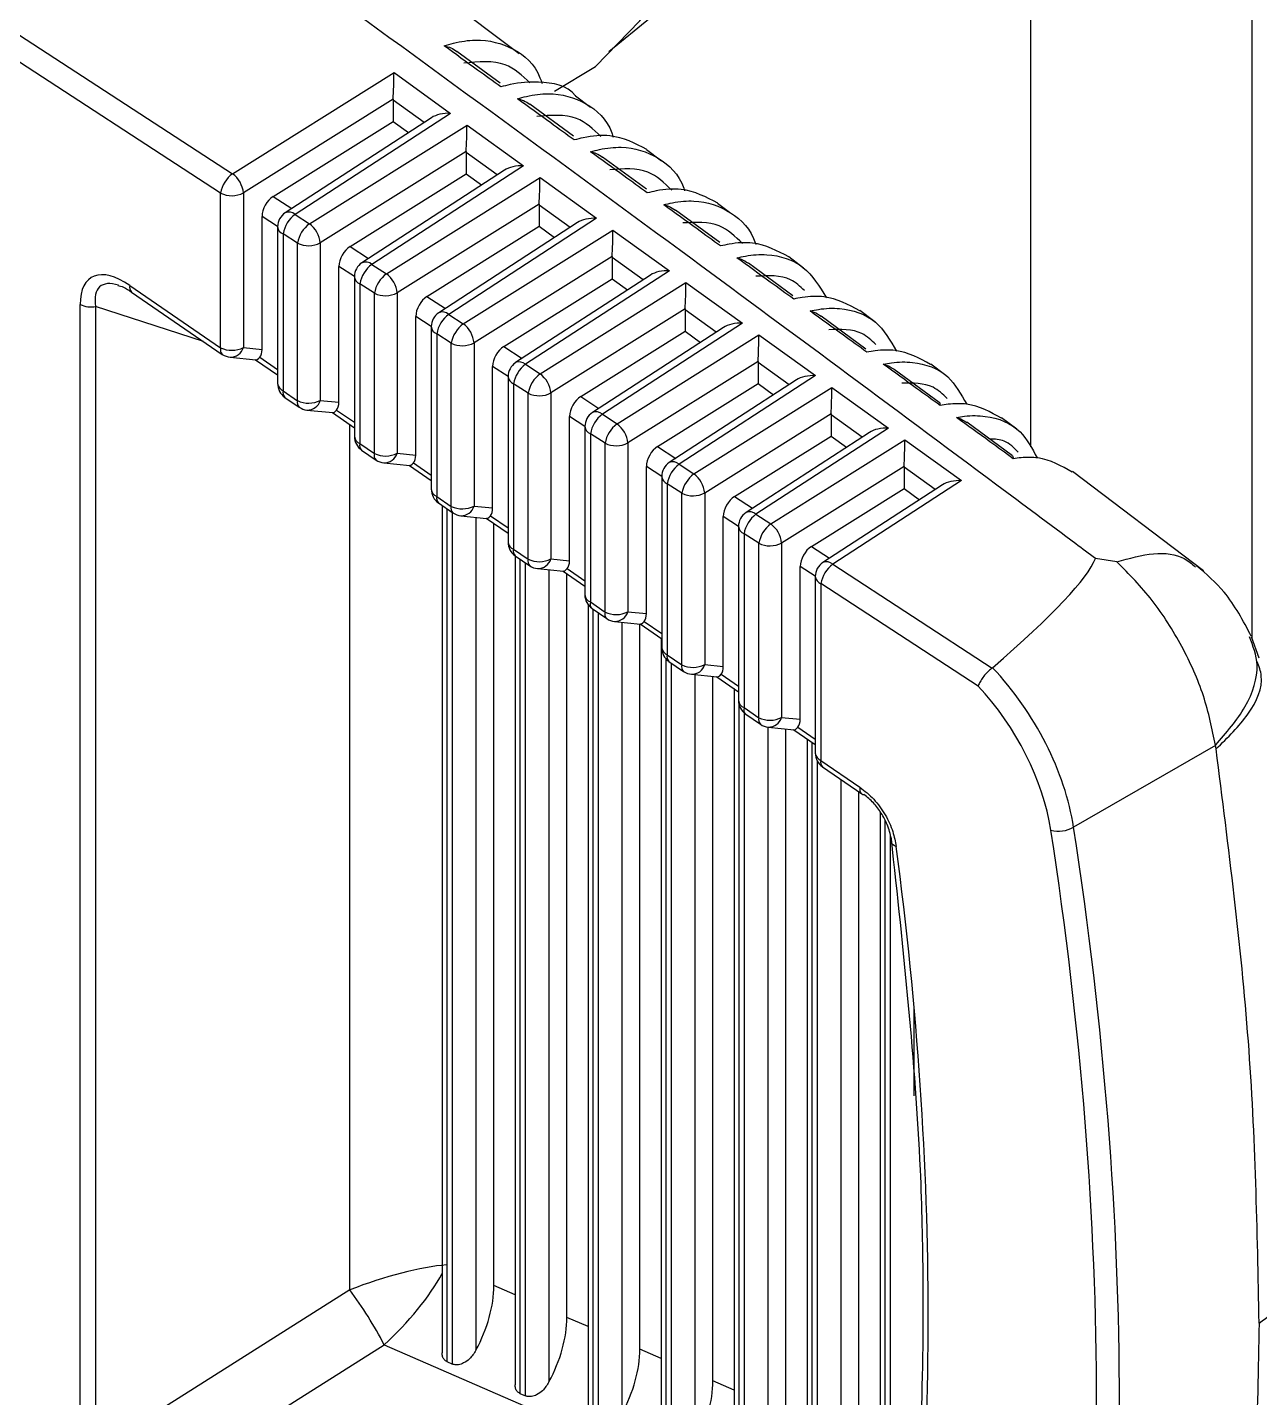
# Model space of a CAD drawing. Extents: x 17.3 to 113.1, y 4.8 to 84.5.
# Drawn here: x 83.837 to 84.577, y 64.13 to 64.953 of the extents above; entities that cross this region are included whole.
import ezdxf

# ---------------------------------------------------------------- set-up
doc = ezdxf.new("R2010")
doc.units = 0
doc.header["$MEASUREMENT"] = 0
doc.layers.add('OBJECT', color=7, linetype='CONTINUOUS')

msp = doc.modelspace()

# ---------------------------------------------------------------- linework, layer by layer
at = {"layer": 'OBJECT'}
for p, q in [((84.43981, 64.701), (84.43981, 71.9052)), ((84.57275, 64.5855), (84.57275, 71.82846)), ((84.13245, 64.93705), (83.85039, 65.14974)), ((83.65615, 65.06303), (83.96028, 64.86503)), ((83.9531, 64.85336), (83.64877, 65.05148)), ((84.12107, 64.91956), (84.09498, 64.93857)), ((83.96028, 64.86503), (84.05724, 64.92578)), ((84.05724, 64.92578), (84.09123, 64.90133)), ((84.17515, 64.90485), (84.1662, 64.91159)), ((84.0567, 64.90986), (83.9668, 64.85353)), ((84.05668, 64.90927), (84.05668, 64.89651)), ((84.07534, 64.89586), (84.05668, 64.90927)), ((84.16498, 64.88765), (84.13875, 64.90678)), ((83.98468, 64.8514), (84.05668, 64.89651)), ((84.07974, 64.89872), (83.99188, 64.8416)), ((84.09123, 64.90133), (83.99782, 64.8406)), ((84.05668, 64.89651), (84.06602, 64.8898)), ((84.00646, 64.83497), (84.10108, 64.89425)), ((84.10108, 64.89425), (84.13507, 64.86981)), ((84.10054, 64.87833), (84.01298, 64.82347)), ((84.21784, 64.87265), (84.20889, 64.87941)), ((84.10052, 64.87775), (84.10052, 64.86499)), ((84.11918, 64.86434), (84.10052, 64.87775)), ((84.20891, 64.8557), (84.18252, 64.87497)), ((84.03086, 64.82134), (84.10052, 64.86499)), ((84.12358, 64.8672), (84.03801, 64.81156)), ((84.13507, 64.86981), (84.04396, 64.81056)), ((84.05263, 64.80491), (84.14492, 64.86273)), ((84.10052, 64.86499), (84.10986, 64.85828)), ((84.14492, 64.86273), (84.17891, 64.83828)), ((83.9668, 64.85353), (83.9668, 64.7606)), ((83.9531, 64.76042), (83.9531, 64.85336)), ((83.98468, 64.8514), (83.99582, 64.84416)), ((84.14438, 64.84681), (84.05915, 64.79341)), ((84.14436, 64.84622), (84.14436, 64.83346)), ((84.16302, 64.83281), (84.14436, 64.84622)), ((84.25882, 64.84175), (84.25158, 64.84721)), ((83.97796, 64.75948), (83.97796, 64.83943)), ((83.98733, 64.83333), (83.97796, 64.83943)), ((83.99782, 64.8406), (84.00646, 64.83497)), ((84.17891, 64.83828), (84.09009, 64.78053)), ((84.25284, 64.82371), (84.22628, 64.84313)), ((83.98733, 64.83321), (83.98733, 64.7389)), ((83.99928, 64.8233), (83.99064, 64.82892)), ((83.99064, 64.82892), (83.99064, 64.7346)), ((84.07704, 64.79128), (84.14436, 64.83346)), ((84.16742, 64.83567), (84.08415, 64.78153)), ((84.09881, 64.77485), (84.18876, 64.8312)), ((84.14436, 64.83346), (84.1537, 64.82675)), ((84.18876, 64.8312), (84.22275, 64.80676)), ((83.99928, 64.72866), (83.99928, 64.8233)), ((84.01298, 64.82347), (84.01298, 64.72884)), ((84.03086, 64.82134), (84.04195, 64.81412)), ((84.18822, 64.81528), (84.10533, 64.76335)), ((84.18821, 64.8147), (84.18821, 64.80194)), ((84.20686, 64.80129), (84.18821, 64.8147)), ((84.30324, 64.80825), (84.29428, 64.81501)), ((84.02413, 64.72772), (84.02413, 64.80937)), ((84.03347, 64.8033), (84.02413, 64.80937)), ((84.04396, 64.81056), (84.05263, 64.80491)), ((84.21126, 64.80415), (84.13028, 64.7515)), ((84.22275, 64.80676), (84.13622, 64.7505)), ((84.29677, 64.7917), (84.27005, 64.81126)), ((83.8986, 64.79791), (83.9531, 64.76042)), ((84.03346, 64.80318), (84.03346, 64.70717)), ((84.04546, 64.79324), (84.03678, 64.79889)), ((84.03678, 64.79889), (84.03678, 64.70288)), ((84.12322, 64.76122), (84.18821, 64.80194)), ((84.14499, 64.74479), (84.2326, 64.79968)), ((84.18821, 64.80194), (84.19754, 64.79523)), ((84.2326, 64.79968), (84.26659, 64.77523)), ((83.89962, 64.79396), (83.95412, 64.75647)), ((84.04546, 64.69691), (84.04546, 64.79324)), ((84.05915, 64.79341), (84.05915, 64.69708)), ((84.07704, 64.79128), (84.08809, 64.78409)), ((83.86876, 64.09899), (83.86876, 64.78646)), ((83.87803, 64.78518), (83.87803, 64.0977)), ((83.94283, 64.76424), (83.87803, 64.78518)), ((84.07031, 64.69597), (84.07031, 64.77931)), ((84.0796, 64.77327), (84.07031, 64.77931)), ((84.09009, 64.78053), (84.09881, 64.77485)), ((84.23206, 64.78376), (84.15151, 64.73329)), ((84.23205, 64.78317), (84.23205, 64.77041)), ((84.2507, 64.76976), (84.23205, 64.78317)), ((84.34071, 64.75965), (84.31381, 64.77936)), ((84.34595, 64.77604), (84.33698, 64.78281)), ((84.0796, 64.77315), (84.0796, 64.67544)), ((84.2551, 64.77262), (84.17642, 64.72146)), ((84.26659, 64.77523), (84.18236, 64.72046)), ((84.09163, 64.76318), (84.08291, 64.76885)), ((84.08291, 64.76885), (84.08291, 64.67115)), ((84.09163, 64.66515), (84.09163, 64.76318)), ((84.10533, 64.76335), (84.10533, 64.66532)), ((84.16939, 64.73116), (84.23205, 64.77041)), ((84.19117, 64.71473), (84.27644, 64.76815)), ((84.23205, 64.77041), (84.24138, 64.7637)), ((84.27644, 64.76815), (84.31043, 64.74371)), ((83.9588, 64.75476), (83.97432, 64.75321)), ((83.9668, 64.7606), (83.97796, 64.75948)), ((83.97658, 64.75478), (83.98733, 64.74739)), ((84.12322, 64.76122), (84.13422, 64.75406)), ((83.97411, 64.75324), (83.98733, 64.74414)), ((84.11649, 64.66421), (84.11649, 64.74925)), ((84.12573, 64.74323), (84.11649, 64.74925)), ((84.13622, 64.7505), (84.14499, 64.74479)), ((84.2759, 64.75224), (84.19768, 64.70323)), ((84.27589, 64.75165), (84.27589, 64.73889)), ((84.29454, 64.73824), (84.27589, 64.75165)), ((84.38464, 64.72756), (84.35757, 64.74743)), ((84.38863, 64.74378), (84.37965, 64.75059)), ((84.12573, 64.74311), (84.12573, 64.64371)), ((84.13781, 64.73312), (84.12904, 64.73882)), ((84.12904, 64.73882), (84.12904, 64.63942)), ((84.21557, 64.7011), (84.27589, 64.73889)), ((84.29894, 64.7411), (84.22255, 64.69143)), ((84.31043, 64.74371), (84.22849, 64.69043)), ((84.27589, 64.73889), (84.28522, 64.73218)), ((83.99064, 64.7346), (83.99928, 64.72866)), ((83.99166, 64.73066), (84.0003, 64.72472)), ((84.13781, 64.63339), (84.13781, 64.73312)), ((84.15151, 64.73329), (84.15151, 64.63356)), ((84.16939, 64.73116), (84.18035, 64.72402)), ((84.23734, 64.68467), (84.32028, 64.73663)), ((84.32028, 64.73663), (84.35428, 64.71218)), ((84.00497, 64.72301), (84.02049, 64.72146)), ((84.01298, 64.72884), (84.02413, 64.72772)), ((84.02276, 64.72302), (84.03346, 64.71566)), ((84.02028, 64.72148), (84.03346, 64.71241)), ((84.03074, 64.19428), (84.03074, 64.71429)), ((84.16267, 64.63245), (84.16267, 64.71919)), ((84.17187, 64.7132), (84.16267, 64.71919)), ((84.18236, 64.72046), (84.19117, 64.71473)), ((84.31974, 64.72071), (84.24386, 64.67317)), ((84.31973, 64.72012), (84.31973, 64.70736)), ((84.33838, 64.70671), (84.31973, 64.72012)), ((84.42872, 64.69559), (84.40126, 64.71566)), ((84.43121, 64.71148), (84.42219, 64.71832)), ((84.17187, 64.71308), (84.17187, 64.61198)), ((84.18399, 64.70305), (84.17518, 64.70879)), ((84.17518, 64.70879), (84.17518, 64.60769)), ((84.26175, 64.67104), (84.31973, 64.70736)), ((84.34278, 64.70957), (84.26868, 64.6614)), ((84.35428, 64.71218), (84.27463, 64.6604)), ((84.31973, 64.70736), (84.32906, 64.70065)), ((84.03678, 64.70288), (84.04546, 64.69691)), ((84.0378, 64.69893), (84.04648, 64.69296)), ((84.05915, 64.69708), (84.07031, 64.69597)), ((84.18399, 64.60163), (84.18399, 64.70305)), ((84.19768, 64.70323), (84.19768, 64.60181)), ((84.21557, 64.7011), (84.22649, 64.69399)), ((84.28352, 64.65461), (84.36412, 64.70511)), ((84.36412, 64.70511), (84.39812, 64.68066)), ((84.05115, 64.69125), (84.06667, 64.6897)), ((84.06646, 64.68972), (84.0796, 64.68068)), ((84.06893, 64.69126), (84.0796, 64.68393)), ((84.20884, 64.60069), (84.20884, 64.68913)), ((84.218, 64.68317), (84.20884, 64.68913)), ((84.22849, 64.69043), (84.23734, 64.68467)), ((84.36359, 64.68919), (84.29004, 64.64311)), ((84.218, 64.68305), (84.218, 64.58025)), ((84.39812, 64.68066), (84.32076, 64.63036)), ((84.36357, 64.6886), (84.36357, 64.67584)), ((84.38222, 64.67519), (84.36357, 64.6886)), ((84.54345, 64.62634), (84.46475, 64.68604)), ((84.23016, 64.67299), (84.22131, 64.67875)), ((84.22131, 64.67875), (84.22131, 64.57596)), ((84.23016, 64.56987), (84.23016, 64.67299)), ((84.24386, 64.67317), (84.24386, 64.57005)), ((84.30792, 64.64098), (84.36357, 64.67584)), ((84.38662, 64.67805), (84.31482, 64.63136)), ((84.36357, 64.67584), (84.3729, 64.66913)), ((84.08291, 64.67115), (84.09163, 64.66515)), ((84.08393, 64.6672), (84.09265, 64.6612)), ((84.08611, 64.6657), (84.08611, 64.15637)), ((84.10533, 64.66532), (84.11649, 64.66421)), ((84.26175, 64.67104), (84.27262, 64.66396)), ((84.08904, 64.66369), (84.08904, 64.15114)), ((84.09239, 64.14968), (84.09239, 64.66138)), ((84.09733, 64.65949), (84.11285, 64.65794)), ((84.10647, 64.65858), (84.10647, 64.15801)), ((84.11264, 64.65796), (84.12573, 64.64895)), ((84.11511, 64.6595), (84.12573, 64.6522)), ((84.25502, 64.56894), (84.25502, 64.65907)), ((84.26414, 64.65313), (84.25502, 64.65907)), ((84.27463, 64.6604), (84.28352, 64.65461)), ((84.11723, 64.19686), (84.11723, 64.6548)), ((84.26414, 64.65301), (84.26414, 64.54852)), ((84.27634, 64.64293), (84.26745, 64.64872)), ((84.26745, 64.64872), (84.26745, 64.54423)), ((84.12904, 64.63942), (84.13781, 64.63339)), ((84.27634, 64.53812), (84.27634, 64.64293)), ((84.29004, 64.64311), (84.29004, 64.53829)), ((84.30792, 64.64098), (84.31876, 64.63392)), ((84.12995, 64.63555), (84.12995, 64.13728)), ((84.13007, 64.63547), (84.13883, 64.62944)), ((84.13288, 64.63354), (84.13288, 64.13205)), ((84.13623, 64.13059), (84.13623, 64.63123)), ((84.15151, 64.63356), (84.16267, 64.63245)), ((84.49145, 64.63185), (84.47856, 64.63379)), ((84.1435, 64.62773), (84.15902, 64.62618)), ((84.15031, 64.62705), (84.15031, 64.13892)), ((84.15881, 64.6262), (84.17187, 64.61723)), ((84.16107, 64.17777), (84.16107, 64.62465)), ((84.16129, 64.62775), (84.17187, 64.62047)), ((84.3012, 64.53718), (84.3012, 64.62901)), ((84.31027, 64.6231), (84.3012, 64.62901)), ((84.31027, 64.62298), (84.31027, 64.5168)), ((84.32076, 64.63036), (84.41656, 64.568)), ((84.31358, 64.61869), (84.31358, 64.5125)), ((84.40812, 64.55715), (84.31358, 64.61869)), ((84.17518, 64.60769), (84.18399, 64.60163)), ((84.17379, 64.60608), (84.17379, 64.11819)), ((84.1762, 64.60374), (84.18501, 64.59769)), ((84.17672, 64.60339), (84.17672, 64.11296)), ((84.18007, 64.1115), (84.18007, 64.60108)), ((84.19768, 64.60181), (84.20884, 64.60069)), ((84.18968, 64.59597), (84.2052, 64.59442)), ((84.19415, 64.59553), (84.19415, 64.11983)), ((84.20491, 64.15868), (84.20491, 64.59445)), ((84.20499, 64.59445), (84.218, 64.5855)), ((84.20747, 64.59599), (84.218, 64.58874)), ((84.21763, 64.58575), (84.21763, 64.0991)), ((84.57688, 64.57395), (84.57231, 64.58672)), ((84.22056, 64.57357), (84.22056, 64.09387)), ((84.22131, 64.57596), (84.23016, 64.56987)), ((84.22234, 64.57201), (84.23118, 64.56593)), ((84.22391, 64.09241), (84.22391, 64.57093)), ((84.24386, 64.57005), (84.25502, 64.56894)), ((84.41656, 64.568), (84.41679, 64.56817)), ((84.23586, 64.56422), (84.25138, 64.56267)), ((84.23799, 64.564), (84.23799, 64.10074)), ((84.24875, 64.13958), (84.24875, 64.56293)), ((84.25117, 64.56269), (84.26414, 64.55377)), ((84.25364, 64.56423), (84.26414, 64.55701)), ((84.26147, 64.5556), (84.26147, 64.08)), ((84.2644, 64.54624), (84.2644, 64.07477)), ((84.26745, 64.54423), (84.27634, 64.53812)), ((84.26775, 64.07331), (84.26775, 64.54083)), ((84.26847, 64.54029), (84.27736, 64.53417)), ((84.28183, 64.53248), (84.28183, 64.08164)), ((84.28204, 64.53246), (84.29755, 64.53091)), ((84.29004, 64.53829), (84.3012, 64.53718)), ((84.29982, 64.53247), (84.31027, 64.52529)), ((84.29259, 64.12049), (84.29259, 64.5314)), ((84.29734, 64.53093), (84.31027, 64.52204)), ((84.30531, 64.52545), (84.30531, 64.06091)), ((84.30824, 64.52343), (84.30824, 64.05568)), ((84.55064, 64.5215), (84.46539, 64.47229)), ((84.55096, 64.51934), (84.55064, 64.5215)), ((84.31159, 64.05422), (84.31159, 64.51183)), ((84.31358, 64.5125), (84.33711, 64.49632)), ((84.3146, 64.50856), (84.33813, 64.49238)), ((84.32567, 64.50094), (84.32567, 64.06255)), ((84.33643, 64.1014), (84.33643, 64.49354)), ((84.34915, 64.48167), (84.34915, 64.04182)), ((84.35208, 64.4765), (84.35208, 64.03659)), ((84.35543, 64.03513), (84.35543, 64.46717)), ((84.36951, 64.36503), (84.36951, 64.31088)), ((84.12995, 64.19132), (84.11723, 64.19686)), ((84.03074, 64.19428), (83.87803, 64.0977)), ((84.17379, 64.17223), (84.16107, 64.17777)), ((83.901, 64.06624), (84.05135, 64.16132)), ((84.05135, 64.16132), (84.36701, 64.02385)), ((84.21763, 64.15314), (84.20491, 64.15868)), ((84.08904, 64.15114), (84.09239, 64.14968)), ((84.26147, 64.13404), (84.24875, 64.13958)), ((84.13288, 64.13205), (84.13623, 64.13059))]:
    msp.add_line(p, q, dxfattribs=at)
at = {"layer": 'OBJECT', "flags": 128}
for points in [[(84.18632, 64.93849), (84.21124, 64.95885), (84.23782, 64.99192), (84.25755, 65.03047), (84.26805, 65.06984), (84.26805, 65.10528), (84.25755, 65.13253), (84.23782, 65.1483), (84.21124, 65.15067), (84.18101, 65.13938)], [(84.15359, 64.91456), (84.17832, 64.92955), (84.20497, 64.95685), (84.22608, 64.99127), (84.23882, 65.02815), (84.24145, 65.06253), (84.23363, 65.08975), (84.21642, 65.10614), (84.19212, 65.10948), (84.16404, 65.09933), (84.16404, 65.09933)], [(84.35885, 64.46079), (84.35791, 64.46118), (84.35711, 64.46164), (84.35647, 64.46217), (84.356, 64.46275), (84.35571, 64.46338), (84.35561, 64.46404), (84.35569, 64.46472), (84.35596, 64.46541)]]:
    msp.add_lwpolyline(points, dxfattribs=at)
at = {"layer": 'OBJECT'}
for centre, radius, start, end in [((83.97129, 64.85022), 0.01846, 126.62359, 170.20067), ((83.95044, 64.85186), 0.01645, 5.85514, 53.23624), ((83.95977, 64.86735), 0.0155, 244.51104, 296.94589), ((83.99733, 64.83321), 0.01, 123.03234, 180), ((84.00883, 64.82578), 0.01846, 126.62246, 170.20084), ((83.99409, 64.83661), 0.00546, 46.94664, 113.93627), ((83.99233, 64.83365), 0.00502, 184.95678, 250.35575), ((84.01747, 64.82016), 0.01846, 126.62246, 170.20084), ((83.99661, 64.82179), 0.01645, 5.85623, 53.23309), ((84.00595, 64.83729), 0.0155, 244.50994, 296.94548), ((84.04346, 64.80318), 0.01, 123.03234, 180), ((84.05497, 64.79575), 0.01846, 126.62455, 170.20075), ((84.04023, 64.80657), 0.00546, 46.94319, 113.93683), ((84.06365, 64.79009), 0.01846, 126.62641, 170.1989), ((84.04279, 64.79173), 0.01645, 5.85396, 53.23639), ((83.90233, 64.79677), 0.00391, 163.0585, 225.95952), ((84.03846, 64.80361), 0.00501, 184.93903, 250.3735), ((84.05213, 64.80723), 0.0155, 244.51186, 296.94507), ((83.87544, 64.80059), 0.01563, 244.68484, 279.5483), ((84.0896, 64.77315), 0.01, 123.03234, 180), ((84.1011, 64.76571), 0.01846, 126.62582, 170.19948), ((84.08636, 64.77654), 0.00546, 46.94114, 113.94336), ((84.08459, 64.77358), 0.00501, 184.93647, 250.37607), ((84.10982, 64.76003), 0.01846, 126.62246, 170.20084), ((84.08897, 64.76167), 0.01645, 5.85435, 53.23497), ((84.0983, 64.77717), 0.0155, 244.50994, 296.94548), ((83.95684, 64.75928), 0.00391, 163.05698, 225.96104), ((83.95977, 64.77442), 0.0155, 244.51104, 296.94589), ((83.95979, 64.76471), 0.01, 235.48191, 264.29928), ((83.95893, 64.76298), 0.00822, 269.0415, 343.13556), ((84.13573, 64.74311), 0.01, 123.03234, 180), ((84.14724, 64.73568), 0.01846, 126.62119, 170.20211), ((84.1325, 64.74651), 0.00546, 46.94841, 113.93001), ((83.99733, 64.7389), 0.01, 180, 235.48191), ((83.99247, 64.73944), 0.00517, 186.01486, 249.29767), ((84.13073, 64.74354), 0.00501, 184.93616, 250.37445), ((84.156, 64.72997), 0.01846, 126.62584, 170.19898), ((84.13514, 64.73161), 0.01645, 5.85466, 53.23466), ((83.99438, 64.73347), 0.00391, 163.06365, 225.95916), ((84.14448, 64.74711), 0.0155, 244.51218, 296.94475), ((84.00302, 64.72753), 0.00391, 163.05757, 225.96525), ((84.00595, 64.74266), 0.0155, 244.50994, 296.94548), ((84.00597, 64.73296), 0.01, 235.48191, 264.29928), ((84.00511, 64.73122), 0.00822, 269.04556, 343.13136), ((84.17863, 64.71647), 0.00546, 46.94681, 113.9377), ((84.18187, 64.71308), 0.01, 123.03234, 180), ((84.19337, 64.70565), 0.01846, 126.62582, 170.19948), ((84.20218, 64.69991), 0.01846, 126.62246, 170.20084), ((84.18132, 64.70155), 0.01645, 5.85455, 53.23581), ((84.04346, 64.70717), 0.01, 180, 235.48191), ((84.0386, 64.70771), 0.00516, 185.99812, 249.31441), ((84.17687, 64.71351), 0.00502, 184.95678, 250.35575), ((84.04051, 64.70174), 0.00391, 163.05603, 225.9603), ((84.05213, 64.7109), 0.0155, 244.51186, 296.94507), ((84.05129, 64.69947), 0.00822, 269.04463, 343.13243), ((84.19066, 64.71705), 0.0155, 244.5099, 296.946), ((84.04919, 64.69577), 0.00391, 163.0585, 225.95952), ((84.05214, 64.7012), 0.01, 235.48191, 264.29928), ((84.228, 64.68305), 0.01, 123.03234, 180), ((84.23951, 64.67561), 0.01846, 126.62455, 170.20075), ((84.22477, 64.68644), 0.00546, 46.94319, 113.93683), ((84.223, 64.68348), 0.00501, 184.93903, 250.3735), ((84.24836, 64.66985), 0.01846, 126.6264, 170.19842), ((84.2275, 64.67149), 0.01645, 5.85466, 53.23466), ((84.0896, 64.67544), 0.01, 180, 235.48191), ((84.08473, 64.67598), 0.00516, 185.99812, 249.31441), ((84.23683, 64.68699), 0.0155, 244.51218, 296.94475), ((84.08665, 64.67001), 0.00391, 163.05485, 225.96316), ((84.09537, 64.66401), 0.00391, 163.06572, 225.9571), ((84.0983, 64.67914), 0.0155, 244.50994, 296.94548), ((84.09746, 64.66771), 0.00822, 269.0447, 343.13251), ((84.09832, 64.66944), 0.01, 235.48191, 264.29928), ((84.27414, 64.65301), 0.01, 123.03234, 180), ((84.28564, 64.64558), 0.01846, 126.62724, 170.19606), ((84.2709, 64.65641), 0.00546, 46.94746, 113.93545), ((84.26913, 64.65344), 0.00501, 184.93616, 250.37445), ((84.29453, 64.63979), 0.01846, 126.62119, 170.20211), ((84.27367, 64.64143), 0.01645, 5.85455, 53.23581), ((84.13573, 64.64371), 0.01, 180, 235.48191), ((84.13087, 64.64425), 0.00516, 185.9964, 249.3142), ((84.13278, 64.63828), 0.00391, 163.06523, 225.95759), ((84.28301, 64.65693), 0.0155, 244.51072, 296.94519), ((84.14155, 64.63225), 0.00391, 163.0585, 225.95952), ((84.14448, 64.64739), 0.0155, 244.51218, 296.94475), ((84.14364, 64.63595), 0.00822, 269.04463, 343.13243), ((84.32027, 64.62298), 0.01, 123.03234, 180), ((84.31707, 64.6266), 0.00527, 45.57786, 115.30056), ((84.1445, 64.63768), 0.01, 235.48191, 264.29928), ((84.31527, 64.62341), 0.00502, 184.95678, 250.35575), ((84.33177, 64.61555), 0.01846, 126.62246, 170.20084), ((84.18187, 64.61198), 0.01, 180, 235.48191), ((84.17701, 64.61252), 0.00517, 186.01486, 249.29767), ((84.17892, 64.60655), 0.00391, 163.06365, 225.95916), ((84.18773, 64.60049), 0.00391, 163.06572, 225.9571), ((84.19066, 64.61563), 0.0155, 244.5099, 296.946), ((84.18982, 64.60419), 0.00822, 269.04335, 343.13371), ((84.19067, 64.60592), 0.01, 235.48191, 264.29928), ((84.228, 64.58025), 0.01, 180, 235.48191), ((84.22314, 64.58079), 0.00516, 185.99812, 249.31441), ((84.22505, 64.57482), 0.00391, 163.05643, 225.96159), ((84.2339, 64.56874), 0.00391, 163.0585, 225.95952), ((84.23683, 64.58387), 0.0155, 244.51218, 296.94475), ((84.23685, 64.57417), 0.01, 235.48191, 264.29928), ((84.23599, 64.57243), 0.00822, 269.04639, 343.13067), ((84.27414, 64.54852), 0.01, 180, 235.48191), ((84.26927, 64.54906), 0.00516, 185.99777, 249.31284), ((84.27119, 64.54309), 0.00391, 163.06566, 225.95716), ((84.28008, 64.53698), 0.00391, 163.06572, 225.9571), ((84.28301, 64.55211), 0.0155, 244.51072, 296.94519), ((84.28303, 64.54241), 0.01, 235.48191, 264.29928), ((84.28217, 64.54068), 0.00822, 269.04335, 343.13371), ((84.32027, 64.5168), 0.01, 180, 235.48191), ((84.31527, 64.51723), 0.00502, 184.95678, 250.35575), ((84.31732, 64.51137), 0.00391, 163.06523, 225.95759), ((84.34085, 64.49519), 0.00391, 163.06572, 225.9571), ((84.33942, 64.49431), 0.00233, 236.28871, 272.28637), ((84.45637, 64.48857), 0.01861, 255.63574, 299.0058), ((83.82352, 64.04176), 0.2573, 27.69064, 36.35425)]:
    msp.add_arc(centre, radius, start, end, dxfattribs=at)
for centre, major_axis, ratio, start_param, end_param in [((84.05675, 64.9184), (0.00038, 0.01204), 0.026825, 3.925085, 5.373421), ((84.06382, 64.91331), (0.00502, 0.00868), 0.583023, 2.282332, 2.352433), ((84.09074, 64.89395), (0.01403, -0.00033), 0.527029, 1.548181, 2.485158), ((84.10059, 64.88687), (0.00038, 0.01204), 0.026825, 3.925085, 5.373421), ((84.10766, 64.88179), (0.00502, 0.00868), 0.583023, 2.282332, 2.352433), ((84.13458, 64.86242), (0.01403, -0.00033), 0.527029, 1.548181, 2.485158), ((84.14443, 64.85535), (0.00038, 0.01204), 0.026825, 3.925085, 5.373421), ((83.9851, 64.84343), (0.00503, 0.00865), 0.586689, 0.839421, 2.351503), ((84.1515, 64.85026), (0.00502, 0.00868), 0.583023, 2.282332, 2.352433), ((84.17842, 64.8309), (0.01403, -0.00033), 0.527029, 1.548181, 2.485158), ((84.18827, 64.82382), (0.00038, 0.01204), 0.026825, 3.925085, 5.373421), ((84.03128, 64.81337), (0.00503, 0.00865), 0.586689, 0.839421, 2.351503), ((84.19534, 64.81874), (0.00502, 0.00868), 0.583023, 2.282332, 2.352433), ((83.90422, 64.75604), (-0.02883, 0.04658), 0.44344, 5.493279, 6.904804), ((84.22226, 64.79938), (0.01403, -0.00033), 0.527029, 1.548181, 2.485158), ((83.91091, 64.76033), (-0.03016, 0.037), 0.376374, 5.756416, 6.859272), ((84.23211, 64.7923), (0.00038, 0.01204), 0.026825, 3.925085, 5.373421), ((84.07746, 64.78331), (0.00503, 0.00865), 0.586689, 0.839421, 2.351503), ((84.23918, 64.78721), (0.00502, 0.00868), 0.583023, 2.282332, 2.352433), ((84.2661, 64.76785), (0.01403, -0.00033), 0.527029, 1.548181, 2.485158), ((84.27595, 64.76077), (0.00038, 0.01204), 0.026825, 3.925085, 5.373421), ((83.97766, 64.76293), (0.00354, 0.00967), 0.277978, 3.070296, 3.818939), ((83.97051, 64.76364), (-0.00469, 0.00996), 0.580588, 3.41279, 4.030522), ((84.12363, 64.75325), (0.00503, 0.00865), 0.586689, 0.839421, 2.351503), ((84.28302, 64.75569), (0.00502, 0.00868), 0.583023, 2.282332, 2.352433), ((84.30994, 64.73633), (0.01403, -0.00033), 0.527029, 1.548181, 2.485158), ((84.16981, 64.72318), (0.00503, 0.00865), 0.586689, 0.839421, 2.351503), ((84.31979, 64.72925), (0.00038, 0.01204), 0.026825, 3.925085, 5.373421), ((84.02383, 64.73117), (0.00354, 0.00967), 0.277978, 3.070296, 3.818939), ((84.01669, 64.73189), (-0.00469, 0.00996), 0.580588, 3.41279, 4.030522), ((84.32686, 64.72416), (0.00502, 0.00868), 0.583023, 2.282332, 2.352433), ((84.35378, 64.7048), (0.01403, -0.00033), 0.527029, 1.548181, 2.485158), ((84.21599, 64.69312), (0.00503, 0.00865), 0.586689, 0.839421, 2.351503), ((84.36363, 64.69772), (0.00038, 0.01204), 0.026825, 3.925085, 5.373421), ((84.07001, 64.69941), (0.00354, 0.00967), 0.277978, 3.070296, 3.818939), ((84.06286, 64.70013), (-0.00469, 0.00996), 0.580588, 3.41279, 4.030522), ((84.3707, 64.69264), (0.00502, 0.00868), 0.583023, 2.282332, 2.352433), ((84.39763, 64.67328), (0.01403, -0.00033), 0.527029, 1.548181, 2.485158), ((84.10904, 64.66837), (-0.00469, 0.00996), 0.580588, 3.41279, 4.030522), ((84.26216, 64.66306), (0.00503, 0.00865), 0.586689, 0.839421, 2.351503), ((84.11619, 64.66766), (0.00354, 0.00967), 0.277978, 3.070296, 3.818939), ((84.30834, 64.633), (0.00503, 0.00865), 0.586689, 0.839421, 2.351503), ((84.15522, 64.63661), (-0.00469, 0.00996), 0.580588, 3.41279, 4.030522), ((82.8481, 63.61729), (1.6308, 1.02452), 0.0499, 5.97324, 6.214353), ((84.16236, 64.6359), (0.00354, 0.00967), 0.277978, 3.070296, 3.818939), ((84.20139, 64.60485), (-0.00469, 0.00996), 0.580588, 3.41279, 4.030522), ((84.20854, 64.60414), (0.00354, 0.00967), 0.277978, 3.070296, 3.818939), ((84.24757, 64.5731), (-0.00469, 0.00996), 0.580588, 3.41279, 4.030522), ((84.3779, 64.50042), (-0.06455, 0.10125), 0.604584, 4.082188, 5.018809), ((84.25472, 64.57238), (0.00354, 0.00967), 0.277978, 3.070296, 3.818939), ((84.37121, 64.49613), (-0.05957, 0.09257), 0.606975, 4.079515, 5.001048), ((84.30089, 64.54063), (0.00354, 0.00967), 0.277978, 3.070296, 3.818939), ((84.29375, 64.54134), (-0.00469, 0.00996), 0.580588, 3.41279, 4.030522), ((82.81167, 64.99176), (-1.2131, 1.88504), 0.606975, 3.716007, 4.079515), ((82.81835, 64.99605), (-1.21808, 1.89372), 0.606848, 3.71615, 4.079658), ((82.76241, 65.01734), (-1.17592, 1.82549), 0.606958, 3.742743, 4.051772), ((84.04627, 64.1848), (0.05982, 0.02069), 0.225528, 0.707549, 1.754747), ((84.04627, 64.1848), (0.04394, 0.04585), 0.320773, 4.499237, 5.424437), ((84.07443, 64.17253), (0.03018, 0.05215), 0.581784, 4.770172, 5.495103), ((84.11827, 64.15344), (0.03018, 0.05215), 0.581784, 4.770172, 5.495103), ((84.16211, 64.13435), (0.03018, 0.05215), 0.581784, 4.770172, 5.495103), ((84.20596, 64.11525), (0.03018, 0.05215), 0.581784, 4.770172, 5.495103)]:
    msp.add_ellipse(centre, major_axis=major_axis, ratio=ratio, start_param=start_param, end_param=end_param, dxfattribs=at)
for points, knots in [([(84.47856, 64.63379), (84.47461, 64.63673), (84.45489, 64.65143), (84.37202, 64.71313), (84.21237, 64.83177), (84.06697, 64.9377), (83.98546, 64.99709)], [0, 0, 0, 0, 0.024148, 0.120739, 0.507103, 1, 1, 1, 1]), ([(84.0874, 64.94183), (84.08925, 64.9424), (84.09567, 64.94439), (84.11065, 64.94647), (84.12964, 64.94147), (84.1425, 64.93023), (84.14575, 64.92043), (84.14615, 64.91923)], [0, 0, 0, 0, 0.0714199, 0.2475162, 0.5990887, 0.9509873, 1, 1, 1, 1]), ([(84.12148, 64.91718), (84.11679, 64.92057), (84.10543, 64.92879), (84.09407, 64.937), (84.0874, 64.94183)], [0, 0, 0, 0, 0.412559, 1, 1, 1, 1]), ([(84.0874, 64.94183), (84.08744, 64.94182), (84.08882, 64.94156), (84.0916, 64.94082), (84.09382, 64.93932), (84.09497, 64.93855)], [0, 0, 0, 0, 0.0151826, 0.4911943, 1, 1, 1, 1]), ([(84.1389, 64.91959), (84.13429, 64.92399), (84.12391, 64.93388), (84.10797, 64.93231), (84.09911, 64.93145)], [0, 0, 0, 0, 0.4445613, 1, 1, 1, 1]), ([(84.16639, 64.9118), (84.16635, 64.91185), (84.16137, 64.91842), (84.14712, 64.92053), (84.13119, 64.9199), (84.12334, 64.9177), (84.12148, 64.91718)], [0, 0, 0, 0, 0.004059, 0.545301, 0.892432, 1, 1, 1, 1]), ([(84.13135, 64.91004), (84.13316, 64.91056), (84.13953, 64.91241), (84.1544, 64.91419), (84.17317, 64.90874), (84.18559, 64.89739), (84.18868, 64.88788), (84.18896, 64.88702)], [0, 0, 0, 0, 0.071393, 0.250148, 0.607066, 0.964322, 1, 1, 1, 1]), ([(84.16543, 64.88536), (84.16074, 64.88875), (84.14938, 64.89698), (84.13802, 64.9052), (84.13135, 64.91004)], [0, 0, 0, 0, 0.412531, 1, 1, 1, 1]), ([(84.13135, 64.91004), (84.13139, 64.91003), (84.13264, 64.90977), (84.13535, 64.90904), (84.13754, 64.90758), (84.13874, 64.90677)], [0, 0, 0, 0, 0.0154868, 0.4583294, 1, 1, 1, 1]), ([(84.18147, 64.88741), (84.17695, 64.89175), (84.16689, 64.90143), (84.15146, 64.90017), (84.14295, 64.89948)], [0, 0, 0, 0, 0.448721, 1, 1, 1, 1]), ([(84.20903, 64.87964), (84.20206, 64.88325), (84.19084, 64.88906), (84.1747, 64.88775), (84.16724, 64.88583), (84.16543, 64.88536)], [0, 0, 0, 0, 0.553494, 0.891306, 1, 1, 1, 1]), ([(84.1753, 64.87821), (84.17708, 64.87869), (84.18338, 64.8804), (84.19814, 64.88188), (84.21669, 64.87596), (84.22867, 64.86453), (84.2316, 64.85532), (84.23176, 64.8548)], [0, 0, 0, 0, 0.071376, 0.252912, 0.615424, 0.978292, 1, 1, 1, 1]), ([(84.20938, 64.85351), (84.20469, 64.85691), (84.19333, 64.86514), (84.18197, 64.87337), (84.1753, 64.87821)], [0, 0, 0, 0, 0.412496, 1, 1, 1, 1]), ([(84.1753, 64.87821), (84.17534, 64.8782), (84.17647, 64.87796), (84.17911, 64.87723), (84.18126, 64.87581), (84.18252, 64.87497)], [0, 0, 0, 0, 0.015838, 0.423181, 1, 1, 1, 1]), ([(84.22401, 64.85523), (84.2196, 64.85951), (84.20985, 64.86898), (84.19494, 64.86801), (84.18679, 64.86748)], [0, 0, 0, 0, 0.453194, 1, 1, 1, 1]), ([(84.25167, 64.84735), (84.24478, 64.85097), (84.23389, 64.8567), (84.21824, 64.85563), (84.21116, 64.85394), (84.20938, 64.85351)], [0, 0, 0, 0, 0.5632031, 0.8902785, 1, 1, 1, 1]), ([(84.21925, 64.84636), (84.22099, 64.84679), (84.22724, 64.84836), (84.24187, 64.84952), (84.26019, 64.84314), (84.27173, 64.83163), (84.27451, 64.82274), (84.27456, 64.82257)], [0, 0, 0, 0, 0.0713669, 0.2558178, 0.6241954, 0.9929464, 1, 1, 1, 1]), ([(84.25333, 64.82163), (84.24864, 64.82503), (84.23728, 64.83328), (84.22592, 64.84151), (84.21925, 64.84636)], [0, 0, 0, 0, 0.412465, 1, 1, 1, 1]), ([(84.21925, 64.84636), (84.21929, 64.84635), (84.22029, 64.84612), (84.22286, 64.8454), (84.22497, 64.84401), (84.22629, 64.84314)], [0, 0, 0, 0, 0.016193, 0.385535, 1, 1, 1, 1]), ([(84.26653, 64.82304), (84.26222, 64.82727), (84.2528, 64.8365), (84.23842, 64.83582), (84.23063, 64.83545)], [0, 0, 0, 0, 0.458018, 1, 1, 1, 1]), ([(84.2943, 64.81505), (84.28749, 64.81869), (84.27693, 64.82432), (84.26177, 64.82348), (84.25507, 64.82201), (84.25333, 64.82163)], [0, 0, 0, 0, 0.573828, 0.889181, 1, 1, 1, 1]), ([(84.2632, 64.81447), (84.26491, 64.81486), (84.2711, 64.8163), (84.28549, 64.81702), (84.30424, 64.81124), (84.31277, 64.79731), (84.31695, 64.79048)], [0, 0, 0, 0, 0.071817, 0.260509, 0.637405, 1, 1, 1, 1]), ([(84.29728, 64.78972), (84.2926, 64.79312), (84.28124, 64.80138), (84.26988, 64.80962), (84.2632, 64.81447)], [0, 0, 0, 0, 0.412428, 1, 1, 1, 1]), ([(84.2632, 64.81447), (84.26324, 64.81446), (84.26411, 64.81425), (84.26661, 64.81353), (84.26869, 64.81219), (84.27007, 64.81129)], [0, 0, 0, 0, 0.016602, 0.345232, 1, 1, 1, 1]), ([(84.30386, 64.79482), (84.30119, 64.79731), (84.29355, 64.80443), (84.28199, 64.8038), (84.27447, 64.80339)], [0, 0, 0, 0, 0.349112, 1, 1, 1, 1]), ([(83.89146, 64.79797), (83.89251, 64.79768), (83.89488, 64.79702), (83.89792, 64.79506), (83.89962, 64.79396)], [0, 0, 0, 0, 0.4399886, 1, 1, 1, 1]), ([(84.33693, 64.78273), (84.33019, 64.78639), (84.31996, 64.79193), (84.30529, 64.79131), (84.29899, 64.79006), (84.29728, 64.78972)], [0, 0, 0, 0, 0.585458, 0.888006, 1, 1, 1, 1]), ([(84.30715, 64.78255), (84.30882, 64.7829), (84.31496, 64.78419), (84.3292, 64.78458), (84.34726, 64.7786), (84.35527, 64.76493), (84.35905, 64.75849)], [0, 0, 0, 0, 0.072632, 0.266704, 0.654401, 1, 1, 1, 1]), ([(84.34124, 64.75777), (84.33655, 64.76118), (84.32519, 64.76944), (84.31383, 64.7777), (84.30715, 64.78255)], [0, 0, 0, 0, 0.412395, 1, 1, 1, 1]), ([(84.30715, 64.78255), (84.30719, 64.78254), (84.30793, 64.78236), (84.31036, 64.78164), (84.31239, 64.78034), (84.31384, 64.77941)], [0, 0, 0, 0, 0.0170068, 0.3019085, 1, 1, 1, 1]), ([(84.34663, 64.76244), (84.34398, 64.76495), (84.33659, 64.77192), (84.32545, 64.77153), (84.31831, 64.77128)], [0, 0, 0, 0, 0.359266, 1, 1, 1, 1]), ([(84.37953, 64.75041), (84.37286, 64.75408), (84.36298, 64.75952), (84.34881, 64.75912), (84.3429, 64.75807), (84.34124, 64.75777)], [0, 0, 0, 0, 0.597986, 0.886682, 1, 1, 1, 1]), ([(84.35111, 64.75059), (84.35274, 64.7509), (84.35881, 64.75205), (84.37291, 64.7521), (84.3903, 64.74594), (84.39781, 64.73253), (84.40121, 64.72647)], [0, 0, 0, 0, 0.073412, 0.272985, 0.671731, 1, 1, 1, 1]), ([(84.38519, 64.72579), (84.38051, 64.7292), (84.36915, 64.73747), (84.35778, 64.74574), (84.35111, 64.75059)], [0, 0, 0, 0, 0.412352, 1, 1, 1, 1]), ([(84.35111, 64.75059), (84.35115, 64.75058), (84.35176, 64.75042), (84.35411, 64.74972), (84.3561, 64.74846), (84.35761, 64.7475)], [0, 0, 0, 0, 0.017511, 0.255391, 1, 1, 1, 1]), ([(84.38939, 64.73006), (84.38675, 64.73258), (84.37962, 64.7394), (84.3689, 64.73924), (84.36215, 64.73915)], [0, 0, 0, 0, 0.370333, 1, 1, 1, 1]), ([(84.38472, 64.72769), (84.38491, 64.72745), (84.38516, 64.72711), (84.38519, 64.72611), (84.38519, 64.72581), (84.38519, 64.72579)], [0, 0, 0, 0, 0.7171, 0.981666, 1, 1, 1, 1]), ([(84.42206, 64.71811), (84.41548, 64.72178), (84.40596, 64.7271), (84.39232, 64.7269), (84.38682, 64.72604), (84.38519, 64.72579)], [0, 0, 0, 0, 0.611025, 0.885038, 1, 1, 1, 1]), ([(84.39506, 64.7186), (84.39666, 64.71887), (84.40266, 64.71987), (84.41661, 64.71957), (84.43342, 64.7132), (84.44048, 64.69997), (84.44355, 64.69422)], [0, 0, 0, 0, 0.0738717, 0.2782835, 0.686759, 1, 1, 1, 1]), ([(84.42915, 64.69377), (84.42447, 64.69719), (84.4131, 64.70547), (84.40174, 64.71374), (84.39506, 64.7186)], [0, 0, 0, 0, 0.412313, 1, 1, 1, 1]), ([(84.39506, 64.7186), (84.39511, 64.71859), (84.39558, 64.71846), (84.39781, 64.71778), (84.39971, 64.71659), (84.40124, 64.71562)], [0, 0, 0, 0, 0.018381, 0.209718, 1, 1, 1, 1]), ([(84.43213, 64.69765), (84.42958, 64.70035), (84.425, 64.70518), (84.41806, 64.70549), (84.41499, 64.70563)], [0, 0, 0, 0, 0.5564114, 1, 1, 1, 1]), ([(84.4287, 64.69555), (84.42889, 64.69528), (84.42912, 64.69494), (84.42915, 64.69401), (84.42915, 64.69379), (84.42915, 64.69377)], [0, 0, 0, 0, 0.7733649, 0.9803701, 1, 1, 1, 1]), ([(84.46458, 64.68579), (84.45809, 64.68946), (84.44894, 64.69466), (84.43583, 64.69466), (84.43074, 64.69398), (84.42915, 64.69377)], [0, 0, 0, 0, 0.625464, 0.88326, 1, 1, 1, 1]), ([(84.49145, 64.63185), (84.49895, 64.63392), (84.51393, 64.63807), (84.53006, 64.63617), (84.53646, 64.6305), (84.53857, 64.62863)], [0, 0, 0, 0, 0.401161, 0.802322, 1, 1, 1, 1]), ([(84.55064, 64.5215), (84.54863, 64.53137), (84.5446, 64.5511), (84.53105, 64.58126), (84.51328, 64.6095), (84.49873, 64.6244), (84.49145, 64.63185)], [0, 0, 0, 0, 0.250001, 0.499999, 0.750001, 1, 1, 1, 1]), ([(84.57215, 64.58707), (84.56723, 64.59642), (84.55861, 64.61281), (84.54509, 64.62449), (84.53929, 64.6295)], [0, 0, 0, 0, 0.570287, 1, 1, 1, 1]), ([(84.55064, 64.5215), (84.5572, 64.52914), (84.57076, 64.54496), (84.57803, 64.56879), (84.57313, 64.58127), (84.57099, 64.58674)], [0, 0, 0, 0, 0.344251, 0.712553, 1, 1, 1, 1]), ([(84.41656, 64.568), (84.41578, 64.5674), (84.41423, 64.56622), (84.41192, 64.56372), (84.40994, 64.56101), (84.40874, 64.55882), (84.40826, 64.55759), (84.40813, 64.55719), (84.40812, 64.55715)], [0, 0, 0, 0, 0.219285, 0.43851, 0.65924, 0.882982, 0.985818, 1, 1, 1, 1]), ([(84.55096, 64.51934), (84.55797, 64.52618), (84.5725, 64.54038), (84.58041, 64.55962), (84.57671, 64.569), (84.57561, 64.57177)], [0, 0, 0, 0, 0.396564, 0.822164, 1, 1, 1, 1]), ([(84.57685, 64.17429), (84.57576, 64.23027), (84.57359, 64.34223), (84.5585, 64.4603), (84.55096, 64.51934)], [0, 0, 0, 0, 0.5, 1, 1, 1, 1]), ([(84.33711, 64.49632), (84.33994, 64.49409), (84.34562, 64.4896), (84.35252, 64.48), (84.35711, 64.47), (84.3583, 64.46373), (84.35885, 64.46079)], [0, 0, 0, 0, 0.2618794, 0.5244054, 0.7764165, 1, 1, 1, 1]), ([(84.35596, 64.46541), (84.35528, 64.46823), (84.35407, 64.47326), (84.35002, 64.48088), (84.34513, 64.48735), (84.34143, 64.49041), (84.33951, 64.49199)], [0, 0, 0, 0, 0.2953363, 0.5247161, 0.7544597, 1, 1, 1, 1]), ([(84.35596, 63.92243), (84.35671, 63.92742), (84.36046, 63.95238), (84.37087, 64.03709), (84.37541, 64.12566), (84.37501, 64.21669), (84.37299, 64.3086), (84.36323, 64.39846), (84.35596, 64.46541)], [0, 0, 0, 0, 0.029968, 0.149857, 0.5, 0.529968, 0.649857, 1, 1, 1, 1]), ([(84.57685, 64.17429), (84.58688, 64.18171), (84.60771, 64.19712), (84.61949, 64.21817), (84.61609, 64.22888), (84.61587, 64.22956)], [0, 0, 0, 0, 0.465357, 0.966382, 1, 1, 1, 1]), ([(84.57685, 64.17429), (84.57576, 64.11956), (84.57359, 64.0101), (84.5585, 63.90946), (84.55096, 63.85913)], [0, 0, 0, 0, 0.5, 1, 1, 1, 1]), ([(84.08904, 64.15114), (84.08845, 64.1515), (84.08726, 64.15221), (84.08627, 64.15409), (84.08617, 64.15563), (84.08613, 64.15637)], [0, 0, 0, 0, 0.338301, 0.676581, 1, 1, 1, 1]), ([(84.10647, 64.15801), (84.10527, 64.15615), (84.10328, 64.15305), (84.09934, 64.15027), (84.0961, 64.14918), (84.0938, 64.14918), (84.09272, 64.14956), (84.09239, 64.14968)], [0, 0, 0, 0, 0.345943, 0.577478, 0.767326, 0.928013, 1, 1, 1, 1]), ([(84.13288, 64.13205), (84.13229, 64.13241), (84.1311, 64.13311), (84.13011, 64.135), (84.13001, 64.13653), (84.12997, 64.13728)], [0, 0, 0, 0, 0.3382884, 0.6765938, 1, 1, 1, 1]), ([(84.15031, 64.13892), (84.14911, 64.13706), (84.14712, 64.13396), (84.14318, 64.13118), (84.13994, 64.13009), (84.13764, 64.13008), (84.13656, 64.13047), (84.13623, 64.13059)], [0, 0, 0, 0, 0.345942, 0.577476, 0.767312, 0.927998, 1, 1, 1, 1])]:
    msp.add_open_spline(points, degree=3, knots=knots, dxfattribs=at)

doc.saveas('drawing.dxf')
